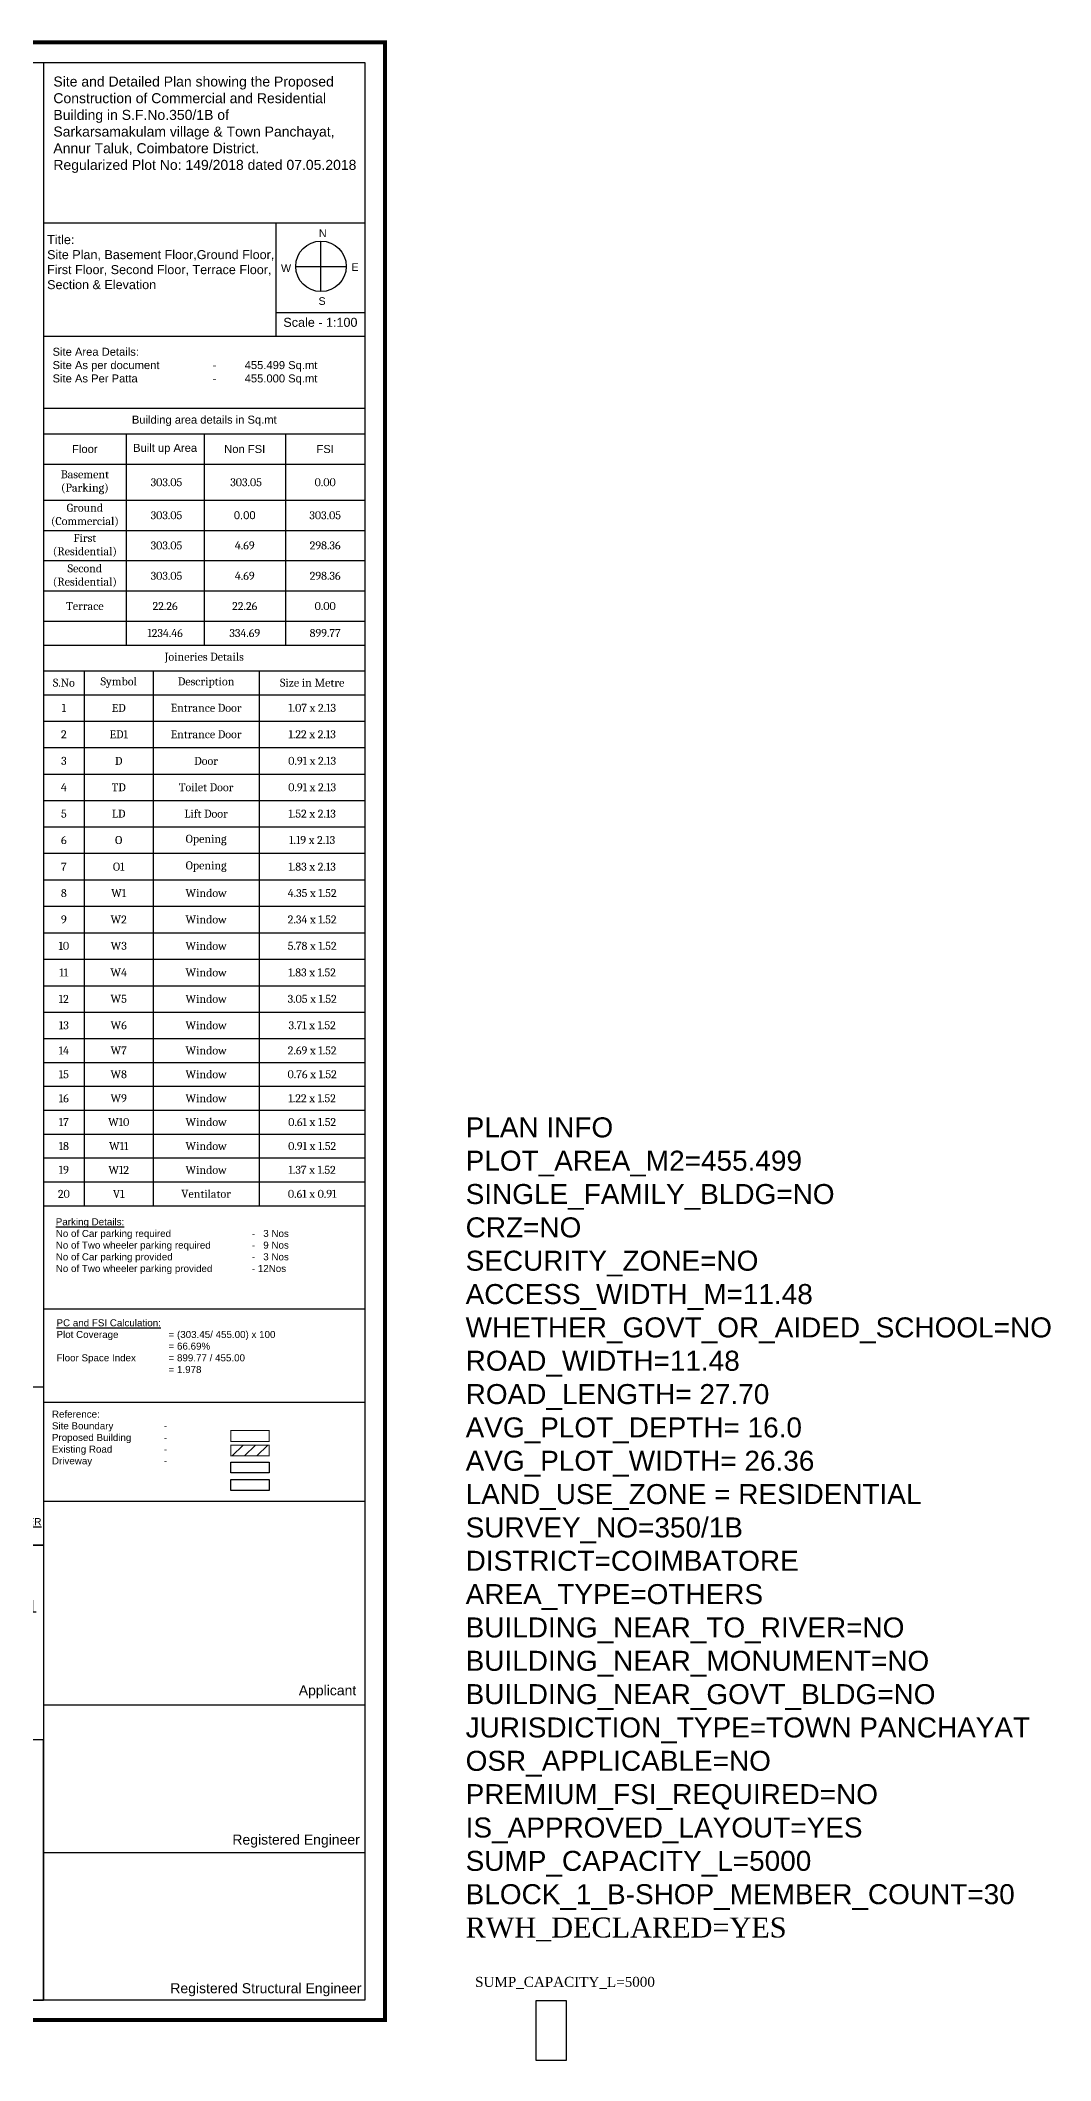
# Model space of a CAD drawing. Header units: metres. Extents: x -5144 to -5005, y 5368 to 5469.
# Drawn here: x -5055.8 to -5005.3, y 5367.9 to 5468.9 of the extents above; entities that cross this region are included whole.
import ezdxf

# ---------------------------------------------------------------- set-up
doc = ezdxf.new("R2010")
doc.units = ezdxf.units.M
doc.header["$MEASUREMENT"] = 0
doc.layers.add('PLAN_INFO', color=1, linetype='Continuous', plot=False)
doc.layers.add('UG_SUMP', color=194, linetype='Continuous')
doc.styles.add('Arial', font='times.ttf')
doc.styles.add('HEAD', font='times.ttf', dxfattribs={"height": 12})
doc.styles.get("Standard").update_dxf_attribs({"font": 'arial.ttf'})

# ---------------------------------------------------------------- blocks, each defined once
blk = doc.blocks.new('*T33')
at = {"color": 0, "linetype": 'ByBlock', "lineweight": -2}
for p, q in [((0, 0), (16.07, 0)), ((0, 0), (0, -11.85)), ((16.07, 0), (16.07, -11.85)), ((0, -1.29), (16.07, -1.29)), ((4.13, -1.29), (4.13, -11.85)), ((8.03, -1.29), (8.03, -11.85)), ((12.09, -1.29), (12.09, -11.85)), ((0, -2.81), (16.07, -2.81)), ((0, -4.6), (16.07, -4.6)), ((0, -6.12), (16.07, -6.12)), ((0, -7.63), (16.07, -7.63)), ((0, -9.14), (16.07, -9.14)), ((0, -10.66), (16.07, -10.66)), ((0, -11.85), (16.07, -11.85))]:
    blk.add_line(p, q, dxfattribs=at)
at = {"color": 0, "lineweight": -3, "char_height": 0.4, "attachment_point": 5}
for s, insert, width in [('Building area details in Sq.mt', (8.04, -0.64), 15.9516), ('Floor', (2.07, -2.05), 4.0122), ('Built up Area', (6.08, -2.05), 3.782), ('Non FSI', (10.06, -2.05), 3.9334), ('FSI', (14.08, -2.05), 3.8639), ('{\\fCambria|b0|i0|c0|p18;Basement (Parking)}', (2.07, -3.71), 4.0122), ('{\\fCambria|b0|i0|c0|p18; 303.05}', (6.08, -3.71), 3.782), ('{\\fCambria|b0|i0|c0|p18; 303.05}', (10.06, -3.71), 3.9334), ('{\\fCambria|b0|i0|c0|p18;0.00}', (14.08, -3.71), 3.8639), ('{\\fCambria|b0|i0|c0|p18;Ground (Commercial)}', (2.07, -5.36), 4.0122), ('{\\fCambria|b0|i0|c0|p18; 303.05}', (6.08, -5.36), 3.782), ('0.00', (10.06, -5.36), 3.9334), ('{\\fCambria|b0|i0|c0|p18;303.05}', (14.08, -5.36), 3.8639), ('{\\fCambria|b0|i0|c0|p18;First (Residential)}', (2.07, -6.87), 4.0122), ('{\\fCambria|b0|i0|c0|p18; 303.05}', (6.08, -6.87), 3.782), ('{\\fCambria|b0|i0|c0|p18;4.69', (10.06, -6.87), 3.9334), ('{\\fCambria|b0|i0|c0|p18;298.36}', (14.08, -6.87), 3.8639), ('{\\fCambria|b0|i0|c0|p18;Second (Residential)}', (2.07, -8.39), 4.0122), ('{\\fCambria|b0|i0|c0|p18; 303.05}', (6.08, -8.39), 3.782), ('{\\fCambria|b0|i0|c0|p18;4.69', (10.06, -8.39), 3.9334), ('{\\fCambria|b0|i0|c0|p18;298.36}', (14.08, -8.39), 3.8639), ('{\\fCambria|b0|i0|c0|p18;Terrace}', (2.07, -9.9), 4.0122), ('{\\fCambria|b0|i0|c0|p18;22.26}', (6.08, -9.9), 3.782), ('{\\fCambria|b0|i0|c0|p18;22.26}', (10.06, -9.9), 3.9334), ('{\\fCambria|b0|i0|c0|p18;0.00}', (14.08, -9.9), 3.8639), ('{\\fCambria|b0|i0|c0|p18;1234.46}', (6.08, -11.25), 3.782), ('{\\fCambria|b0|i0|c0|p18;334.69}', (10.06, -11.25), 3.9334), ('{\\fCambria|b0|i0|c0|p18;899.77}', (14.08, -11.25), 3.8639)]:
    blk.add_mtext(s, dxfattribs=dict(at, insert=insert, width=width))
blk = doc.blocks.new('*T34')
at = {"color": 0, "linetype": 'ByBlock', "lineweight": -2}
for p, q in [((0, 0), (16.07, 0)), ((0, 0), (0, -28.03)), ((16.07, 0), (16.07, -28.03)), ((0, -1.29), (16.07, -1.29)), ((2.03, -1.29), (2.03, -28.03)), ((5.49, -1.29), (5.49, -28.03)), ((10.78, -1.29), (10.78, -28.03)), ((0, -2.48), (16.07, -2.48)), ((0, -3.8), (16.07, -3.8)), ((0, -5.12), (16.07, -5.12)), ((0, -6.45), (16.07, -6.45)), ((0, -7.77), (16.07, -7.77)), ((0, -9.09), (16.07, -9.09)), ((0, -10.41), (16.07, -10.41)), ((0, -11.74), (16.07, -11.74)), ((0, -13.06), (16.07, -13.06)), ((0, -14.38), (16.07, -14.38)), ((0, -15.71), (16.07, -15.71)), ((0, -17.03), (16.07, -17.03)), ((0, -18.35), (16.07, -18.35)), ((0, -19.67), (16.07, -19.67)), ((0, -20.87), (16.07, -20.87)), ((0, -22.06), (16.07, -22.06)), ((0, -23.26), (16.07, -23.26)), ((0, -24.45), (16.07, -24.45)), ((0, -25.64), (16.07, -25.64)), ((0, -26.84), (16.07, -26.84)), ((0, -28.03), (16.07, -28.03))]:
    blk.add_line(p, q, dxfattribs=at)
at = {"color": 0, "char_height": 0.4, "attachment_point": 5}
for s, insert, width in [('{\\fCambria|b0|i0|c0|p18;Joineries Details}', (8.04, -0.64), 15.9516), ('{\\fCambria|b0|i0|c0|p18;S.No}', (1.02, -1.88), 1.9132), ('{\\fCambria|b0|i0|c0|p18;Symbol}', (3.76, -1.88), 3.3324), ('{\\fCambria|b0|i0|c0|p18;Description}', (8.13, -1.88), 5.173), ('{\\fCambria|b0|i0|c0|p18;Size in Metre}', (13.43, -1.88), 5.173), ('{\\fCambria|b0|i0|c0|p18;1}', (1.02, -3.14), 1.9132), ('{\\fCambria|b0|i0|c0|p18;ED}', (3.76, -3.14), 3.3324), ('{\\fCambria|b0|i0|c0|p18;Entrance Door}', (8.13, -3.14), 5.173), ('{\\fCambria|b0|i0|c0|p18;1.07 x\\C1; \\C256;2.13}', (13.43, -3.14), 5.173), ('{\\fCambria|b0|i0|c0|p18;2}', (1.02, -4.46), 1.9132), ('{\\fCambria|b0|i0|c0|p18;ED1}', (3.76, -4.46), 3.3324), ('{\\fCambria|b0|i0|c0|p18;Entrance Door}', (8.13, -4.46), 5.173), ('{\\fCambria|b0|i0|c0|p18;1.22 x\\C1; \\C256;2.13}', (13.43, -4.46), 5.173), ('{\\fCambria|b0|i0|c0|p18;3', (1.02, -5.79), 1.9132), ('{\\fCambria|b0|i0|c0|p18;D}', (3.76, -5.79), 3.3324), ('{\\fCambria|b0|i0|c0|p18;Door}', (8.13, -5.79), 5.173), ('{\\fCambria|b0|i0|c0|p18;0.91 x\\C256; 2.13}', (13.43, -5.79), 5.173), ('{\\fCambria|b0|i0|c0|p18;4', (1.02, -7.11), 1.9132), ('{\\fCambria|b0|i0|c0|p18;TD}', (3.76, -7.11), 3.3324), ('{\\fCambria|b0|i0|c0|p18;Toilet Door}', (8.13, -7.11), 5.173), ('{\\fCambria|b0|i0|c0|p18;0.91 x\\C1; \\C256;2.13}', (13.43, -7.11), 5.173), ('{\\fCambria|b0|i0|c0|p18;5', (1.02, -8.43), 1.9132), ('{\\fCambria|b0|i0|c0|p18;LD}', (3.76, -8.43), 3.3324), ('{\\fCambria|b0|i0|c0|p18;Lift Door}', (8.13, -8.43), 5.173), ('{\\fCambria|b0|i0|c0|p18;1.52 x\\C1; \\C256;2.13}', (13.43, -8.43), 5.173), ('{\\fCambria|b0|i0|c0|p18;6', (1.02, -9.75), 1.9132), ('{\\fCambria|b0|i0|c0|p18;O}', (3.76, -9.75), 3.3324), ('{\\fCambria|b0|i0|c0|p18;Opening}', (8.13, -9.75), 5.173), ('{\\fCambria|b0|i0|c0|p18;1.19 x\\C1; \\C256;2.13}', (13.43, -9.75), 5.173), ('{\\fCambria|b0|i0|c0|p18;7', (1.02, -11.08), 1.9132), ('{\\fCambria|b0|i0|c0|p18;O1}', (3.76, -11.08), 3.3324), ('{\\fCambria|b0|i0|c0|p18;Opening}', (8.13, -11.08), 5.173), ('{\\fCambria|b0|i0|c0|p18;1.83 x \\C256;2.13}', (13.43, -11.08), 5.173), ('{\\fCambria|b0|i0|c0|p18;8', (1.02, -12.4), 1.9132), ('{\\fCambria|b0|i0|c0|p18;W1}', (3.76, -12.4), 3.3324), ('{\\fCambria|b0|i0|c0|p18;Window}', (8.13, -12.4), 5.173), ('{\\fCambria|b0|i0|c0|p18;4.35 x\\C256; 1.52}', (13.43, -12.4), 5.173), ('{\\fCambria|b0|i0|c0|p18;9', (1.02, -13.72), 1.9132), ('{\\fCambria|b0|i0|c0|p18;W2}', (3.76, -13.72), 3.3324), ('{\\fCambria|b0|i0|c0|p18;Window}', (8.13, -13.72), 5.173), ('{\\fCambria|b0|i0|c0|p18;2.34 x\\C256; 1.52}', (13.43, -13.72), 5.173), ('{\\fCambria|b0|i0|c0|p18;10', (1.02, -15.04), 1.9132), ('{\\fCambria|b0|i0|c0|p18;W3}', (3.76, -15.04), 3.3324), ('{\\fCambria|b0|i0|c0|p18;Window}', (8.13, -15.04), 5.173), ('{\\fCambria|b0|i0|c0|p18;5.78 x\\C256; 1.52}', (13.43, -15.04), 5.173), ('{\\fCambria|b0|i0|c0|p18;W4}', (3.76, -16.37), 3.3324), ('{\\fCambria|b0|i0|c0|p18;Window}', (8.13, -16.37), 5.173), ('{\\fCambria|b0|i0|c0|p18;11', (1.02, -16.37), 1.9132), ('{\\fCambria|b0|i0|c0|p18;\\C256;1.83 x 1.52}', (13.43, -16.37), 5.173), ('{\\fCambria|b0|i0|c0|p18;12', (1.02, -17.69), 1.9132), ('{\\fCambria|b0|i0|c0|p18;W5}', (3.76, -17.69), 3.3324), ('{\\fCambria|b0|i0|c0|p18;Window}', (8.13, -17.69), 5.173), ('{\\fCambria|b0|i0|c0|p18;\\C256;3.05 x 1.52}', (13.43, -17.69), 5.173), ('{\\fCambria|b0|i0|c0|p18;13', (1.02, -19.01), 1.9132), ('{\\fCambria|b0|i0|c0|p18;W6}', (3.76, -19.01), 3.3324), ('{\\fCambria|b0|i0|c0|p18;Window}', (8.13, -19.01), 5.173), ('{\\fCambria|b0|i0|c0|p18;\\C256;3.71 x 1.52}', (13.43, -19.01), 5.173), ('{\\fCambria|b0|i0|c0|p18;14', (1.02, -20.27), 1.9132), ('{\\fCambria|b0|i0|c0|p18;W7}', (3.76, -20.27), 3.3324), ('{\\fCambria|b0|i0|c0|p18;Window}', (8.13, -20.27), 5.173), ('{\\fCambria|b0|i0|c0|p18;\\C256;2.69 x 1.52}', (13.43, -20.27), 5.173), ('{\\fCambria|b0|i0|c0|p18;15', (1.02, -21.46), 1.9132), ('{\\fCambria|b0|i0|c0|p18;W8}', (3.76, -21.46), 3.3324), ('{\\fCambria|b0|i0|c0|p18;Window}', (8.13, -21.46), 5.173), ('{\\fCambria|b0|i0|c0|p18;\\C256;0.76 x 1.52}', (13.43, -21.46), 5.173), ('{\\fCambria|b0|i0|c0|p18;16', (1.02, -22.66), 1.9132), ('{\\fCambria|b0|i0|c0|p18;W9}', (3.76, -22.66), 3.3324), ('{\\fCambria|b0|i0|c0|p18;Window}', (8.13, -22.66), 5.173), ('{\\fCambria|b0|i0|c0|p18;\\C256;1.22 x 1.52}', (13.43, -22.66), 5.173), ('{\\fCambria|b0|i0|c0|p18;17', (1.02, -23.85), 1.9132), ('{\\fCambria|b0|i0|c0|p18;W10}', (3.76, -23.85), 3.3324), ('{\\fCambria|b0|i0|c0|p18;Window}', (8.13, -23.85), 5.173), ('{\\fCambria|b0|i0|c0|p18;\\C256;0.61 x 1.52}', (13.43, -23.85), 5.173), ('{\\fCambria|b0|i0|c0|p18;18', (1.02, -25.05), 1.9132), ('{\\fCambria|b0|i0|c0|p18;W11}', (3.76, -25.05), 3.3324), ('{\\fCambria|b0|i0|c0|p18;Window}', (8.13, -25.05), 5.173), ('{\\fCambria|b0|i0|c0|p18;\\C256;0.91 x 1.52}', (13.43, -25.05), 5.173), ('{\\fCambria|b0|i0|c0|p18;19', (1.02, -26.24), 1.9132), ('{\\fCambria|b0|i0|c0|p18;W12}', (3.76, -26.24), 3.3324), ('{\\fCambria|b0|i0|c0|p18;Window}', (8.13, -26.24), 5.173), ('{\\fCambria|b0|i0|c0|p18;\\C256;1.37 x 1.52}', (13.43, -26.24), 5.173), ('{\\fCambria|b0|i0|c0|p18;20', (1.02, -27.44), 1.9132), ('{\\fCambria|b0|i0|c0|p18;V1}', (3.76, -27.44), 3.3324), ('{\\fCambria|b0|i0|c0|p18;Ventilator}', (8.13, -27.44), 5.173), ('{\\fCambria|b0|i0|c0|p18;\\C256;0.61 x 0.91}', (13.43, -27.44), 5.173)]:
    blk.add_mtext(s, dxfattribs=dict(at, insert=insert, width=width))
blk = doc.blocks.new('A$C65CB5194')
for p, q in [((3.23, 7.7), (3.23, 8.14)), ((3.23, 8.14), (5.03, 8.14)), ((3.23, 7.5), (3.14, 7.6)), ((3.23, 7.5), (3.23, 7.7)), ((3.33, 7.6), (3.23, 7.5)), ((6.27, 4.49), (0.94, 4.49)), ((6.27, 4.08), (0.94, 4.08)), ((1.32, 2.29), (1.32, 4.71)), ((1.73, 2.29), (1.73, 4.71)), ((2.13, 2.29), (2.13, 4.71)), ((2.54, 4.04), (2.54, 4.71)), ((2.95, 4.04), (2.95, 4.71)), ((3.35, 4.04), (3.35, 4.71)), ((3.76, 4.04), (3.76, 4.71)), ((4.17, 4.04), (4.17, 4.71)), ((4.57, 4.04), (4.57, 4.71)), ((4.98, 4.04), (4.98, 4.71)), ((5.39, 2.29), (5.39, 4.71)), ((5.79, 2.29), (5.79, 4.71)), ((6.2, 2.29), (6.2, 4.71)), ((2.16, 3.67), (0.94, 3.67)), ((2.16, 3.27), (0.94, 3.27)), ((2.54, 2.29), (2.54, 3.12)), ((2.95, 2.29), (2.95, 3.12)), ((3.35, 2.29), (3.35, 3.12)), ((3.76, 2.29), (3.76, 3.12)), ((4.17, 2.29), (4.17, 3.12)), ((4.57, 2.29), (4.57, 3.12)), ((4.98, 2.29), (4.98, 3.12)), ((6.27, 3.67), (5.34, 3.67)), ((6.27, 3.27), (5.34, 3.27)), ((6.27, 2.86), (0.94, 2.86)), ((6.27, 2.45), (0.94, 2.45))]:
    blk.add_line(p, q)
at = {"ltscale": 10}
for p, q in [((0.88, 7.82), (6.33, 6.97)), ((0.88, 6.39), (0.88, 7.82)), ((0.94, 7.75), (6.27, 6.92)), ((0.94, 6.39), (0.94, 7.75)), ((0.41, 6.39), (6.5, 6.39)), ((6.27, 6.92), (6.27, 6.39)), ((6.33, 6.97), (6.33, 6.39)), ((6.33, 4.77), (0.88, 4.77)), ((0.88, 4.77), (0.88, 2.23)), ((0.88, 4.18), (0.88, 4.12)), ((6.27, 4.71), (0.94, 4.71)), ((0.94, 4.71), (0.94, 2.29)), ((6.27, 2.29), (6.27, 4.71)), ((6.33, 2.23), (6.33, 4.77)), ((0.88, 2.81), (0.88, 2.88)), ((0.88, 2.23), (6.33, 2.23)), ((0.94, 2.29), (6.27, 2.29))]:
    blk.add_line(p, q, dxfattribs=at)
blk.add_lwpolyline([(0, 9.73), (6.87, 9.73), (6.87, 0), (0, 0)], close=True)
for s, height, p in [('Solar panel ', 0.35, (2.2, 8.57)), ('%%UElevation', 0.35, (2.17, 5.33)), ('Solar panel ', 0.3982, (2.31, 3.42)), ('%%UPlan', 0.35, (2.59, 1.45)), ('%%Usolar Panel', 0.35, (1.99, 0.56)), ('(NTS)', 0.35, (4.94, 0.54))]:
    blk.add_text(s, height=height).set_placement(p)
blk = doc.blocks.new('A$C55156D3A')
for p, q in [((1.26, 7.77), (1.26, 8.1)), ((1.26, 7.63), (1.19, 7.71)), ((1.26, 7.63), (1.26, 7.78)), ((1.33, 7.71), (1.26, 7.63)), ((3.81, 6.91), (3.74, 6.98)), ((3.81, 7.05), (3.81, 7.39)), ((3.81, 7.39), (5.14, 7.39)), ((3.81, 6.91), (3.81, 7.05)), ((3.88, 6.98), (3.81, 6.91)), ((2.36, 2.87), (2.36, 4.67)), ((2.66, 2.87), (2.66, 4.67)), ((2.96, 2.87), (2.96, 4.67)), ((3.27, 4.17), (3.27, 4.67)), ((3.57, 4.17), (3.57, 4.67)), ((3.87, 4.17), (3.87, 4.67)), ((4.17, 4.17), (4.17, 4.67)), ((4.48, 4.17), (4.48, 4.67)), ((4.78, 4.17), (4.78, 4.67)), ((5.08, 4.17), (5.08, 4.67)), ((5.38, 4.17), (5.38, 4.67)), ((5.69, 4.17), (5.69, 4.67)), ((5.99, 2.87), (5.99, 4.67)), ((6.04, 4.5), (2.08, 4.5)), ((6.04, 4.2), (2.08, 4.2)), ((2.98, 3.9), (2.08, 3.9)), ((2.98, 3.6), (2.08, 3.6)), ((3.27, 2.87), (3.27, 3.48)), ((3.57, 2.87), (3.57, 3.48)), ((3.87, 2.87), (3.87, 3.48)), ((4.17, 2.87), (4.17, 3.48)), ((4.48, 2.87), (4.48, 3.48)), ((4.78, 2.87), (4.78, 3.48)), ((5.08, 2.87), (5.08, 3.48)), ((5.38, 2.87), (5.38, 3.48)), ((5.69, 2.87), (5.69, 3.48)), ((6.04, 3.9), (5.9, 3.9)), ((6.04, 3.6), (5.9, 3.6)), ((6.04, 3.29), (2.08, 3.29)), ((6.04, 2.99), (2.08, 2.99))]:
    blk.add_line(p, q)
at = {"ltscale": 10}
for p, q in [((0.43, 7.47), (1.07, 7.47)), ((0.84, 6.12), (1.14, 7.16)), ((0.87, 6.08), (1.19, 7.14)), ((0.95, 7.47), (0.95, 7.53)), ((0.95, 7.53), (1.03, 7.53)), ((1.71, 6.08), (1.4, 7.14)), ((1.74, 6.12), (1.44, 7.16)), ((2.06, 7.15), (6.11, 6.51)), ((2.06, 6.08), (2.06, 7.15)), ((2.1, 7.09), (6.07, 6.47)), ((2.1, 6.08), (2.1, 7.09)), ((1.71, 6.08), (0.87, 6.08)), ((1.71, 6.08), (6.67, 6.08)), ((1.81, 6.12), (1.74, 6.12)), ((1.81, 6.08), (1.81, 6.12)), ((6.07, 6.47), (6.07, 6.08)), ((6.11, 6.51), (6.11, 6.08)), ((0.91, 2.54), (0.91, 4.86)), ((0.91, 4.71), (1.6, 4.71)), ((1.6, 4.71), (1.6, 2.82)), ((6.09, 4.71), (2.03, 4.71)), ((2.03, 4.71), (2.03, 2.82)), ((6.04, 4.67), (2.08, 4.67)), ((2.08, 4.67), (2.08, 2.87)), ((6.04, 2.87), (6.04, 4.67)), ((6.09, 2.82), (6.09, 4.71)), ((1.6, 4.23), (1.6, 4.28)), ((1.6, 4.28), (2.03, 4.28)), ((2.03, 4.23), (1.6, 4.23)), ((2.03, 4.28), (2.03, 4.23)), ((1.6, 2.82), (0.91, 2.82)), ((2.03, 3.31), (1.6, 3.31)), ((1.6, 3.31), (1.6, 3.26)), ((1.6, 3.26), (2.03, 3.26)), ((2.03, 3.26), (2.03, 3.31)), ((2.03, 2.82), (6.09, 2.82)), ((2.08, 2.87), (6.04, 2.87))]:
    blk.add_line(p, q, dxfattribs=at)
at = {"linetype": 'ByBlock', "ltscale": 100}
blk.add_lwpolyline([(0, 8.9), (7.73, 8.9), (7.73, 0), (0, 0)], close=True, dxfattribs=at)
at = {"ltscale": 10}
blk.add_circle((1.29, 7.5), 0.374, dxfattribs=at)
for s, height, p in [('Heat water tank', 0.3167, (3, 8.02)), ('Solar pannel ', 0.3167, (4.53, 7.58)), ('%%uELEVATION', 0.4092, (2.22, 5.46)), ('Solar panel ', 0.3446, (3.1, 3.71)), ('%%uPLAN', 0.409, (2.75, 2.05)), ('%%USOLAR WATER HEATER', 0.4092, (0.98, 1.11))]:
    blk.add_text(s, height=height).set_placement(p)
at = {"style": 'HEAD', "width": 0.8}
blk.add_text('( N T S )', height=0.331, dxfattribs=at).set_placement((3.18, 0.32))

msp = doc.modelspace()

# ---------------------------------------------------------------- hatches: boundary and pattern name
at = {"ltscale": 0.1}
h = msp.add_hatch(dxfattribs=at)
h.set_pattern_fill('ANSI31', color=256, scale=3.5)
h.set_pattern_definition([(45, (-5765.07092, 5463.78907), (-0.30935922, 0.30935922), [])])
h.paths.add_polyline_path([(-5044.381, 5398.094), (-5044.381, 5398.639), (-5046.292, 5398.639), (-5046.292, 5398.094)])

# ---------------------------------------------------------------- linework, layer by layer
for p, q in [((-5055.663, 5467.771), (-5055.663, 5370.885)), ((-5055.663, 5459.756), (-5039.592, 5459.756)), ((-5044.025, 5454.089), (-5044.025, 5459.756)), ((-5044.025, 5455.267), (-5039.592, 5455.267)), ((-5055.663, 5454.089), (-5039.592, 5454.089)), ((-5055.663, 5405.453), (-5039.592, 5405.453)), ((-5055.663, 5400.776), (-5039.592, 5400.776)), ((-5055.663, 5395.83), (-5039.592, 5395.83)), ((-5055.663, 5385.657), (-5039.592, 5385.657)), ((-5055.663, 5378.271), (-5039.592, 5378.271))]:
    msp.add_line(p, q)
at = {"lineweight": -3}
for p, q in [((-5041.794, 5457.574), (-5041.794, 5458.836)), ((-5043.055, 5457.574), (-5040.532, 5457.574)), ((-5041.794, 5456.313), (-5041.794, 5457.574))]:
    msp.add_line(p, q, dxfattribs=at)
at = {"const_width": 0.2}
msp.add_lwpolyline([(-5143.687, 5468.771), (-5038.592, 5468.771), (-5038.592, 5369.885), (-5143.687, 5369.885)], close=True, dxfattribs=at)
msp.add_lwpolyline([(-5142.687, 5467.771), (-5039.592, 5467.771), (-5039.592, 5370.885), (-5142.687, 5370.885)], close=True)
at = {"lineweight": -3, "const_width": 0.05}
msp.add_lwpolyline([(-5041.794, 5458.836), (-5041.794, 5457.574)], dxfattribs=at)
at = {"color": 1, "const_width": 0.05}
msp.add_lwpolyline([(-5046.292, 5399.368), (-5044.381, 5399.368), (-5044.381, 5398.823), (-5046.292, 5398.823)], close=True, dxfattribs=at)
at = {"color": 5, "const_width": 0.05}
msp.add_lwpolyline([(-5046.292, 5398.639), (-5044.381, 5398.639), (-5044.381, 5398.094), (-5046.292, 5398.094)], close=True, dxfattribs=at)
at = {"lineweight": -3}
for points in [[(-5046.292, 5397.791), (-5044.381, 5397.791), (-5044.381, 5397.246), (-5046.292, 5397.246)], [(-5046.292, 5396.913), (-5044.381, 5396.913), (-5044.381, 5396.367), (-5046.292, 5396.367)]]:
    msp.add_lwpolyline(points, close=True, dxfattribs=at)
at = {"linetype": 'ByBlock', "ltscale": 100}
msp.add_lwpolyline([(-5055.663, 5383.908), (-5061.892, 5383.908), (-5061.892, 5370.885), (-5055.663, 5370.885)], close=True, dxfattribs=at)
at = {"lineweight": -3}
msp.add_circle((-5041.794, 5457.574), 1.262, dxfattribs=at)
at = {"layer": 'UG_SUMP', "ltscale": 0.05, "elevation": 1.053}
msp.add_lwpolyline([(-5029.532, 5370.863), (-5029.532, 5367.863), (-5031.032, 5367.863), (-5031.032, 5370.863), (-5029.532, 5370.863)], dxfattribs=at)

# ---------------------------------------------------------------- block references
for name, p in [('*T33', (-5055.663, 5450.489)), ('*T34', (-5055.663, 5438.638)), ('A$C65CB5194', (-5062.532, 5383.908))]:
    msp.add_blockref(name, p)
at = {"color": 2, "xscale": 0.8890346836303015, "yscale": 0.8890346836303015, "zscale": 0.8890346836303015}
msp.add_blockref('A$C55156D3A', (-5062.532, 5393.639), dxfattribs=at)

# ---------------------------------------------------------------- texts
at = {"attachment_point": 1}
for s, insert, char_height, width in [('\\A1;Site and Detailed Plan showing the Proposed Construction of Commercial and Residential {\\H1.86531x; }Building in S.F.No.350/1B of {\\H1.57687x; }\\PSarkarsamakulam village & Town Panchayat, {\\H1.67302x; }Annur Taluk, Coimbatore District. {\\H1.64097x; }\\PRegularized Plot No: 149/2018 dated 07.05.2018 {\\H1.65165x; }', (-5055.166, 5467.065), 0.5, 15.443), ('\\A1;Title:\\PSite Plan, Basement Floor,Ground Floor, {\\H1.85039x; }\\PFirst Floor, Second Floor, Terrace Floor, {\\H1.58185x; }\\PSection & Elevation{\\H1.67136x; }', (-5055.479, 5459.135), 0.45, 21.39692), ('\\A1;Scale - 1:100', (-5043.673, 5455), 0.45, 21.39692), ('\\A1;Site Area Details:\\PSite As per document^I^I-  ^I455.499 Sq.mt{\\H1.86531x; }\\PSite As Per Patta^I^I^I- ^I455.000 Sq.mt{\\H1.57687x; }', (-5055.206, 5453.504), 0.4, 21.39692), ('\\A1;{\\LParking Details:\\P}No of Car parking required^I^I^I-   3 Nos{\\H1.85039x; }\\PNo of Two wheeler parking required^I^I-   9 Nos{\\H1.58185x; }\\PNo of Car parking provided^I^I^I-   3 Nos{\\H1.67136x; }\\PNo of Two wheeler parking provided^I^I- 12Nos{\\H1.64152x; }', (-5055.046, 5409.978), 0.35, 21.39692), ('{\\LPC and FSI Calculation:\\P}Plot Coverage^I^I= (303.45/ 455.00) x 100{\\H1.86531x; }\\P^I^I^I^I= 66.69%{\\H1.57687x; }\\PFloor Space Index^I^I= 899.77 / 455.00^I^I^I^I^I{\\H1.67302x; }\\P^I^I^I^I= 1.978{\\H1.62801x; }', (-5055.009, 5404.927), 0.35, 21.39692), ('\\A1;Applicant', (-5042.902, 5386.627), 0.5, 21.39692), ('\\A1;Registered Engineer', (-5046.22, 5379.161), 0.5, 21.39692), ('\\A1;Registered Structural Engineer', (-5049.321, 5371.731), 0.5, 21.39692)]:
    msp.add_mtext(s, dxfattribs=dict(at, insert=insert, char_height=char_height, width=width))
at = {"lineweight": -3, "attachment_point": 1}
for s, insert, char_height, width in [('\\A1;N', (-5041.894, 5459.419), 0.3824, 20.45385), ('\\A1;W', (-5043.789, 5457.674), 0.3824, 20.45385), ('\\A1;E', (-5040.267, 5457.726), 0.3824, 20.45385), ('\\A1;S', (-5041.915, 5456.03), 0.3824, 20.45385), ('\\A1;Reference:\\PSite Boundary^I^I-{\\H1.86531x; }\\PProposed Building^I^I-{\\H1.55982x; }\\PExisting Road^I^I-{\\H1.64673x; }\\PDriveway^I^I^I-{\\H1.61776x; }', (-5055.238, 5400.36), 0.35, 18.93875)]:
    msp.add_mtext(s, dxfattribs=dict(at, insert=insert, char_height=char_height, width=width))
at = {"layer": 'PLAN_INFO', "color": 1, "insert": (-5034.562, 5415.024), "char_height": 1, "width": 36.17558, "attachment_point": 1}
msp.add_mtext('\\A1;PLAN INFO\\PPLOT_AREA_M2=455.499\\PSINGLE_FAMILY_BLDG=NO\\PCRZ=NO\\PSECURITY_ZONE=NO\\PACCESS_WIDTH_M=11.48\\PWHETHER_GOVT_OR_AIDED_SCHOOL=NO\\PROAD_WIDTH=11.48\\PROAD_LENGTH= 27.70\\PAVG_PLOT_DEPTH= 16.0\\PAVG_PLOT_WIDTH= 26.36\\PLAND_USE_ZONE = RESIDENTIAL\\PSURVEY_NO=350/1B\\PDISTRICT=COIMBATORE\\PAREA_TYPE=OTHERS\\PBUILDING_NEAR_TO_RIVER=NO\\PBUILDING_NEAR_MONUMENT=NO\\PBUILDING_NEAR_GOVT_BLDG=NO\\PJURISDICTION_TYPE=TOWN PANCHAYAT\\POSR_APPLICABLE=NO\\PPREMIUM_FSI_REQUIRED=NO\\PIS_APPROVED_LAYOUT=YES\\PSUMP_CAPACITY_L=5000\\PBLOCK_1_B-SHOP_MEMBER_COUNT=30\\P{\\fTimes New Roman|b0|i0|c0|p18;RWH_DECLARED=YES}', dxfattribs=at)
at = {"layer": 'UG_SUMP', "color": 194, "ltscale": 0.1, "insert": (-5034.09, 5372.049, 1.286), "char_height": 0.5, "attachment_point": 1, "style": 'Arial'}
msp.add_mtext_dynamic_manual_height_columns('SUMP_CAPACITY_L=5000', width=22.10768, gutter_width=44.956, heights=[61.6], dxfattribs=at)

doc.saveas('drawing.dxf')
